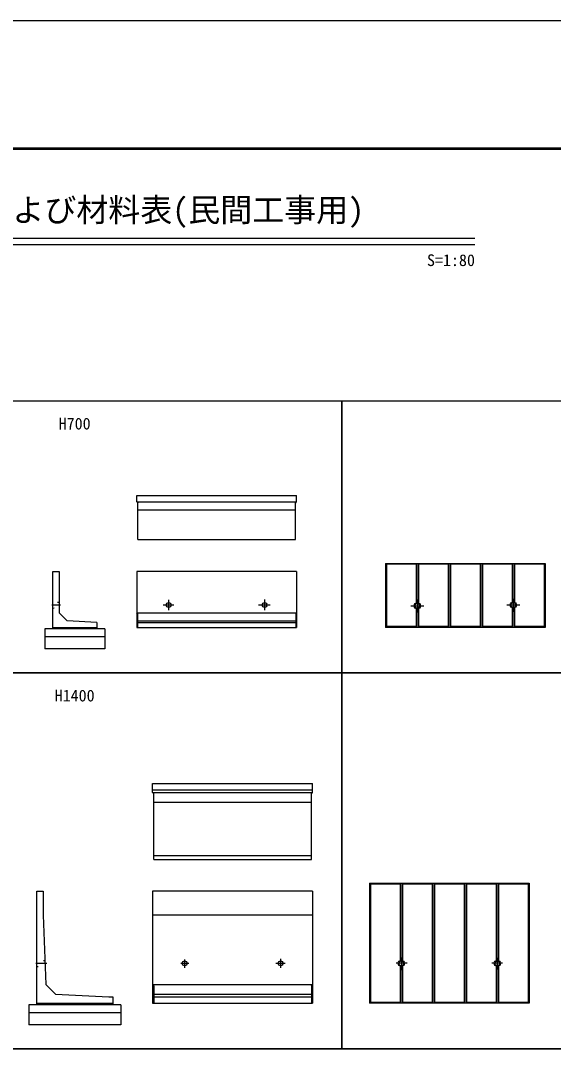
# Model space of a CAD drawing. Units: millimetres, scale not verified. Extents: x -67200 to 67200, y -23760 to 23760.
# Drawn here: x -33498 to -26838, y 10800 to 23760 of the extents above; entities that cross this region are included whole.
import ezdxf
from ezdxf.enums import TextEntityAlignment as Align

# ---------------------------------------------------------------- set-up
doc = ezdxf.new("R2010")
doc.units = ezdxf.units.MM
doc.header["$LTSCALE"] = 80
doc.linetypes.add('CHAIN1', pattern=[8, 5, -1, 1, -1])
doc.linetypes.add('DOTTED', pattern=[1.75, 0.25, -1.5])
for name, color, linetype, lineweight in [('0-0_CENTER', 7, 'CHAIN1', 25), ('0-2_Defpoints', 5, 'Continuous', 25), ('0-4_HYO', 3, 'Continuous', 25), ('0-6_OUTLINE', 1, 'Continuous', 25), ('0-7_OUTLINE2', 4, 'DOTTED', 25), ('0-8_TXT', 7, 'Continuous', 25), ('0-9_WAKU', 3, 'Continuous', 25)]:
    doc.layers.add(name, color=color, linetype=linetype, lineweight=lineweight)
doc.styles.add('ＭＳ ゴシック', font='')
doc.styles.get('ＭＳ ゴシック').set_extended_font_data('MS Gothic')

msp = doc.modelspace()

# ---------------------------------------------------------------- linework, layer by layer
at = {"layer": '0-0_CENTER'}
for p, q in [((-31647.57, 16518.71), (-31647.57, 16391.32)), ((-30447.57, 16524.5), (-30447.57, 16390.31)), ((-28537.57, 16522.75), (-28537.57, 16361.64)), ((-27337.57, 16532.75), (-27337.57, 16371.64)), ((-33107.97, 16455.13), (-32998.9, 16455.13)), ((-31717.38, 16455.13), (-31582.18, 16455.13)), ((-30525.51, 16455.13), (-30377.15, 16455.13)), ((-28617.64, 16445.13), (-28457.16, 16445.13)), ((-27417.64, 16455.13), (-27257.16, 16455.13)), ((-33308.49, 11975.13), (-33171.99, 11975.13)), ((-31496.43, 11975.13), (-31394.52, 11975.13)), ((-31447.57, 12021.76), (-31447.57, 11920.38)), ((-30305.21, 11975.13), (-30188.53, 11975.13)), ((-30247.57, 12031.3), (-30247.57, 11920.35)), ((-28666.24, 11975.13), (-28803.91, 11975.13)), ((-28737.57, 12049.76), (-28737.57, 11891.44)), ((-27472.66, 11975.13), (-27606.86, 11975.13)), ((-27537.57, 12043.24), (-27537.57, 11897.39))]:
    msp.add_line(p, q, dxfattribs=at)
at = {"layer": '0-2_Defpoints'}
msp.add_lwpolyline([(-67200, -23760), (0, -23760), (0, 23760), (-67200, 23760)], close=True, dxfattribs=at)
at = {"layer": '0-4_HYO'}
for points in [[(-36165.07, 15605.13), (-29480.07, 15605.13), (-29480.07, 19005.13), (-36165.07, 19005.13)], [(-29480.07, 15605.13), (-22795.07, 15605.13), (-22795.07, 19005.13), (-29480.07, 19005.13)], [(-36165.07, 10905.13), (-29480.07, 10905.13), (-29480.07, 15605.13), (-36165.07, 15605.13)], [(-29480.07, 10905.13), (-22795.07, 10905.13), (-22795.07, 15605.13), (-29480.07, 15605.13)], [(-33935.07, 5305.13), (-26135.07, 5305.13), (-26135.07, 10905.13), (-33935.07, 10905.13)]]:
    msp.add_lwpolyline(points, close=True, dxfattribs=at)
at = {"layer": '0-6_OUTLINE'}
for p, q in [((-30047.57, 17745.13), (-30047.57, 17825.13)), ((-32047.57, 17745.13), (-30047.57, 17745.13)), ((-32047.57, 17745.13), (-32032.57, 17730.13)), ((-32032.57, 17275.13), (-32032.57, 17730.13)), ((-32032.57, 17645.13), (-30062.57, 17645.13)), ((-30062.57, 17730.13), (-30047.57, 17745.13)), ((-33097.57, 16875.13), (-33017.57, 16875.13)), ((-33097.57, 16155.13), (-33097.57, 16875.13)), ((-33017.57, 16875.13), (-33017.57, 16355.13)), ((-30047.57, 16875.13), (-32047.57, 16875.13)), ((-32047.57, 16875.13), (-32047.57, 16175.13)), ((-30047.57, 16875.13), (-30047.57, 16175.13)), ((-28937.57, 16975.13), (-26937.57, 16975.13)), ((-28937.57, 16975.13), (-28937.57, 16175.13)), ((-28552.57, 16965.13), (-28922.57, 16965.13)), ((-28922.57, 16965.13), (-28922.57, 16185.13)), ((-28552.57, 16965.13), (-28547.57, 16975.13)), ((-28552.57, 16965.13), (-28552.57, 16482.21)), ((-28547.57, 16975.13), (-28547.57, 16483.86)), ((-28522.57, 16965.13), (-28527.57, 16975.13)), ((-28527.57, 16975.13), (-28527.57, 16483.86)), ((-28152.57, 16965.13), (-28522.57, 16965.13)), ((-28522.57, 16965.13), (-28522.57, 16482.21)), ((-28152.57, 16965.13), (-28147.57, 16975.13)), ((-28152.57, 16965.13), (-28152.57, 16185.13)), ((-28147.57, 16975.13), (-28147.57, 16175.13)), ((-27752.57, 16965.13), (-27747.57, 16975.13)), ((-27752.57, 16965.13), (-27752.57, 16185.13)), ((-27747.57, 16975.13), (-27747.57, 16175.13)), ((-27352.57, 16965.13), (-27722.57, 16965.13)), ((-27722.57, 16965.13), (-27722.57, 16185.13)), ((-27352.57, 16965.13), (-27347.57, 16975.13)), ((-27352.57, 16965.13), (-27352.57, 16492.21)), ((-27347.57, 16975.13), (-27347.57, 16493.86)), ((-27322.57, 16965.13), (-27327.57, 16975.13)), ((-27327.57, 16975.13), (-27327.57, 16493.86)), ((-26952.57, 16965.13), (-27322.57, 16965.13)), ((-27322.57, 16965.13), (-27322.57, 16492.21)), ((-26952.57, 16965.13), (-26947.57, 16975.13)), ((-26952.57, 16965.13), (-26952.57, 16185.13)), ((-26947.57, 16975.13), (-26947.57, 16175.13)), ((-26937.57, 16975.13), (-26937.57, 16175.13)), ((-32047.57, 16355.13), (-30047.57, 16355.13)), ((-32037.57, 16345.13), (-32047.57, 16355.13)), ((-32037.57, 16345.13), (-32037.57, 16175.13)), ((-30057.57, 16345.13), (-30047.57, 16355.13)), ((-30057.57, 16345.13), (-30057.57, 16175.13)), ((-28552.57, 16408.05), (-28552.57, 16185.13)), ((-28547.57, 16406.4), (-28547.57, 16175.13)), ((-28527.57, 16406.4), (-28527.57, 16175.13)), ((-28522.57, 16408.05), (-28522.57, 16185.13)), ((-27352.57, 16418.05), (-27352.57, 16185.13)), ((-27347.57, 16416.4), (-27347.57, 16175.13)), ((-27327.57, 16416.4), (-27327.57, 16175.13)), ((-27322.57, 16418.05), (-27322.57, 16185.13)), ((-32547.57, 16235.13), (-32547.57, 16155.13)), ((-32037.57, 16255.13), (-30057.57, 16255.13)), ((-32037.57, 16235.13), (-30057.57, 16235.13)), ((-32447.57, 16155.13), (-33197.57, 16155.13)), ((-33197.57, 16155.13), (-33197.57, 15905.13)), ((-33097.57, 16175.13), (-32547.57, 16175.13)), ((-32447.57, 16155.13), (-32447.57, 15905.13)), ((-32047.57, 16175.13), (-30047.57, 16175.13)), ((-26937.57, 16175.13), (-28937.57, 16175.13)), ((-28927.57, 16175.13), (-28922.57, 16185.13)), ((-28552.57, 16185.13), (-28922.57, 16185.13)), ((-28547.57, 16175.13), (-28552.57, 16185.13)), ((-28527.57, 16175.13), (-28522.57, 16185.13)), ((-28152.57, 16185.13), (-28522.57, 16185.13)), ((-28147.57, 16175.13), (-28152.57, 16185.13)), ((-28127.57, 16175.13), (-28122.57, 16185.13)), ((-27752.57, 16185.13), (-28122.57, 16185.13)), ((-27747.57, 16175.13), (-27752.57, 16185.13)), ((-27727.57, 16175.13), (-27722.57, 16185.13)), ((-27352.57, 16185.13), (-27722.57, 16185.13)), ((-27347.57, 16175.13), (-27352.57, 16185.13)), ((-27322.57, 16185.13), (-27327.57, 16175.13)), ((-26952.57, 16185.13), (-27322.57, 16185.13)), ((-26947.57, 16175.13), (-26952.57, 16185.13)), ((-32447.57, 16055.13), (-33197.57, 16055.13)), ((-32447.57, 15905.13), (-33197.57, 15905.13)), ((-31847.57, 14145.13), (-29847.57, 14145.13)), ((-29847.57, 14110.13), (-29847.57, 14225.13)), ((-31847.57, 14110.13), (-29847.57, 14110.13)), ((-31847.57, 14110.13), (-31832.57, 14095.13)), ((-31832.57, 13275.13), (-31832.57, 14095.13)), ((-29862.57, 14095.13), (-29847.57, 14110.13)), ((-29862.57, 13275.13), (-29862.57, 14095.13)), ((-31832.57, 13990.13), (-29862.57, 13990.13)), ((-31832.57, 13325.13), (-29862.57, 13325.13)), ((-31832.57, 13275.13), (-29862.57, 13275.13)), ((-29137.57, 12975.13), (-29137.57, 11475.13)), ((-29137.57, 12975.13), (-27137.57, 12975.13)), ((-29127.57, 12975.13), (-29127.57, 11475.13)), ((-29122.57, 12965.13), (-29127.57, 12975.13)), ((-28752.57, 12965.13), (-29122.57, 12965.13)), ((-29122.57, 12965.13), (-29122.57, 11485.13)), ((-28752.57, 12965.13), (-28747.57, 12975.13)), ((-28752.57, 12965.13), (-28752.57, 12012.21)), ((-28747.57, 12975.13), (-28747.57, 12013.86)), ((-28722.57, 12965.13), (-28727.57, 12975.13)), ((-28727.57, 12975.13), (-28727.57, 12013.86)), ((-28352.57, 12965.13), (-28722.57, 12965.13)), ((-28722.57, 12965.13), (-28722.57, 12012.21)), ((-28352.57, 12965.13), (-28347.57, 12975.13)), ((-28352.57, 12965.13), (-28352.57, 11485.13)), ((-28347.57, 12975.13), (-28347.57, 11475.13)), ((-28327.57, 12975.13), (-28327.57, 11475.13)), ((-28322.57, 12965.13), (-28327.57, 12975.13)), ((-27952.57, 12965.13), (-28322.57, 12965.13)), ((-28322.57, 12965.13), (-28322.57, 11485.13)), ((-27952.57, 12965.13), (-27947.57, 12975.13)), ((-27952.57, 12965.13), (-27952.57, 11485.13)), ((-27947.57, 12975.13), (-27947.57, 11475.13)), ((-27927.57, 12975.13), (-27927.57, 11475.13)), ((-27922.57, 12965.13), (-27927.57, 12975.13)), ((-27552.57, 12965.13), (-27922.57, 12965.13)), ((-27922.57, 12965.13), (-27922.57, 11485.13)), ((-27552.57, 12965.13), (-27547.57, 12975.13)), ((-27552.57, 12965.13), (-27552.57, 12012.21)), ((-27547.57, 12975.13), (-27547.57, 12013.86)), ((-27527.57, 12975.13), (-27527.57, 12013.86)), ((-27522.57, 12965.13), (-27522.57, 12012.21)), ((-27152.57, 12965.13), (-27147.57, 12975.13)), ((-27152.57, 12965.13), (-27152.57, 11485.13)), ((-33297.57, 12875.13), (-33217.57, 12875.13)), ((-33297.57, 11455.13), (-33297.57, 12875.13)), ((-29847.57, 12875.13), (-31847.57, 12875.13)), ((-31847.57, 12875.13), (-31847.57, 11475.13)), ((-29847.57, 12875.13), (-29847.57, 11475.13)), ((-29847.57, 12575.13), (-31847.57, 12575.13)), ((-28752.57, 11938.05), (-28752.57, 11485.13)), ((-28747.57, 11936.4), (-28747.57, 11475.13)), ((-28727.57, 11936.4), (-28727.57, 11475.13)), ((-28722.57, 11938.05), (-28722.57, 11485.13)), ((-27552.57, 11938.05), (-27552.57, 11485.13)), ((-27547.57, 11936.4), (-27547.57, 11475.13)), ((-27527.57, 11936.4), (-27527.57, 11475.13)), ((-27522.57, 11938.05), (-27522.57, 11485.13)), ((-33062.57, 11590.13), (-33182.57, 11710.13)), ((-31847.57, 11710.13), (-29847.57, 11710.13)), ((-31847.57, 11710.13), (-31832.57, 11695.13)), ((-31832.57, 11695.13), (-31832.57, 11475.13)), ((-29862.57, 11695.13), (-29847.57, 11710.13)), ((-29862.57, 11695.13), (-29862.57, 11475.13)), ((-33062.57, 11590.13), (-32397.57, 11555.13)), ((-32397.57, 11555.13), (-32347.57, 11555.13)), ((-32347.57, 11555.13), (-32347.57, 11455.13)), ((-31832.57, 11590.13), (-29862.57, 11590.13)), ((-31832.57, 11555.13), (-29862.57, 11555.13)), ((-33297.57, 11475.13), (-32347.57, 11475.13)), ((-32247.57, 11455.13), (-32247.57, 11205.13)), ((-31847.57, 11475.13), (-29847.57, 11475.13)), ((-28727.57, 11475.13), (-28722.57, 11485.13)), ((-28327.57, 11475.13), (-28322.57, 11485.13)), ((-27952.57, 11485.13), (-28322.57, 11485.13)), ((-27947.57, 11475.13), (-27952.57, 11485.13)), ((-27927.57, 11475.13), (-27922.57, 11485.13)), ((-27552.57, 11485.13), (-27922.57, 11485.13)), ((-27547.57, 11475.13), (-27552.57, 11485.13)), ((-27522.57, 11485.13), (-27527.57, 11475.13)), ((-27152.57, 11485.13), (-27522.57, 11485.13)), ((-32247.57, 11355.13), (-33397.57, 11355.13)), ((-32247.57, 11205.13), (-33397.57, 11205.13))]:
    msp.add_line(p, q, dxfattribs=at)
for points in [[(-32047.57, 17745.13), (-32047.57, 17825.13), (-30047.57, 17825.13)], [(-32032.57, 17275.13), (-30062.57, 17275.13), (-30062.57, 17730.13)], [(-28922.57, 16965.13), (-28927.57, 16975.13), (-28927.57, 16175.13)], [(-28122.57, 16965.13), (-28127.57, 16975.13), (-28127.57, 16175.13)], [(-27752.57, 16965.13), (-28122.57, 16965.13), (-28122.57, 16185.13)], [(-27722.57, 16965.13), (-27727.57, 16975.13), (-27727.57, 16175.13)], [(-32547.57, 16235.13), (-32917.57, 16255.13), (-33017.57, 16355.13)], [(-31847.57, 14110.13), (-31847.57, 14225.13), (-29847.57, 14225.13)], [(-27137.57, 12975.13), (-27137.57, 11475.13), (-29137.57, 11475.13)], [(-27152.57, 12965.13), (-27522.57, 12965.13), (-27527.57, 12975.13)], [(-27147.57, 12975.13), (-27147.57, 11475.13), (-27152.57, 11485.13)], [(-33217.57, 12875.13), (-33217.57, 12575.13), (-33182.57, 11710.13)], [(-32247.57, 11455.13), (-33397.57, 11455.13), (-33397.57, 11205.13)], [(-28747.57, 11475.13), (-28752.57, 11485.13), (-29122.57, 11485.13), (-29127.57, 11475.13)], [(-28347.57, 11475.13), (-28352.57, 11485.13), (-28722.57, 11485.13)]]:
    msp.add_lwpolyline(points, dxfattribs=at)
for centre, radius in [((-31647.57, 16455.13), 30), ((-30447.57, 16455.13), 30), ((-28537.57, 16445.13), 40), ((-28537.57, 16445.13), 30), ((-27337.57, 16455.13), 40), ((-27337.57, 16455.13), 30), ((-31447.57, 11975.13), 30), ((-30247.57, 11975.13), 30), ((-28737.57, 11975.13), 40), ((-28737.57, 11975.13), 30), ((-27537.57, 11975.13), 40), ((-27537.57, 11975.13), 30)]:
    msp.add_circle(centre, radius, dxfattribs=at)
at = {"layer": '0-7_OUTLINE2'}
for p, q in [((-33017.57, 16485.13), (-33097.57, 16495.13)), ((-33097.57, 16415.13), (-33017.57, 16425.13)), ((-33194.51, 12005.13), (-33297.57, 12015.13)), ((-33297.57, 11935.13), (-33192.08, 11945.13))]:
    msp.add_line(p, q, dxfattribs=at)
at = {"layer": '0-8_TXT'}
for p, q in [((-39382.98, 21040), (-27817.02, 21040)), ((-39382.98, 20963.2), (-27817.02, 20963.2))]:
    msp.add_line(p, q, dxfattribs=at)
at = {"layer": '0-9_WAKU', "lineweight": 50}
msp.add_lwpolyline([(-65600, -22160), (-1600, -22160), (-1600, 22160), (-65600, 22160)], close=True, dxfattribs=at)

# ---------------------------------------------------------------- texts
at = {"layer": '0-8_TXT', "style": 'ＭＳ ゴシック'}
for s, height, p in [('L型擁壁(SL) 基礎寸法および材料表(民間工事用)', 293.3, (-38000, 21160)), ('S', 146.6, (-28417.02, 20648.78)), ('=', 146.6, (-28317.02, 20648.78)), ('1', 146.6, (-28217.02, 20648.78)), (':', 146.6, (-28117.02, 20648.78)), ('8', 146.6, (-28017.02, 20648.78)), ('0', 146.6, (-27917.02, 20648.78)), ('H700', 146.6, (-33022.57, 18605.13)), ('H1400', 146.6, (-33072.57, 15205.13))]:
    msp.add_text(s, height=height, dxfattribs=at).set_placement(p, align=Align.BOTTOM_LEFT)

doc.saveas('drawing.dxf')
